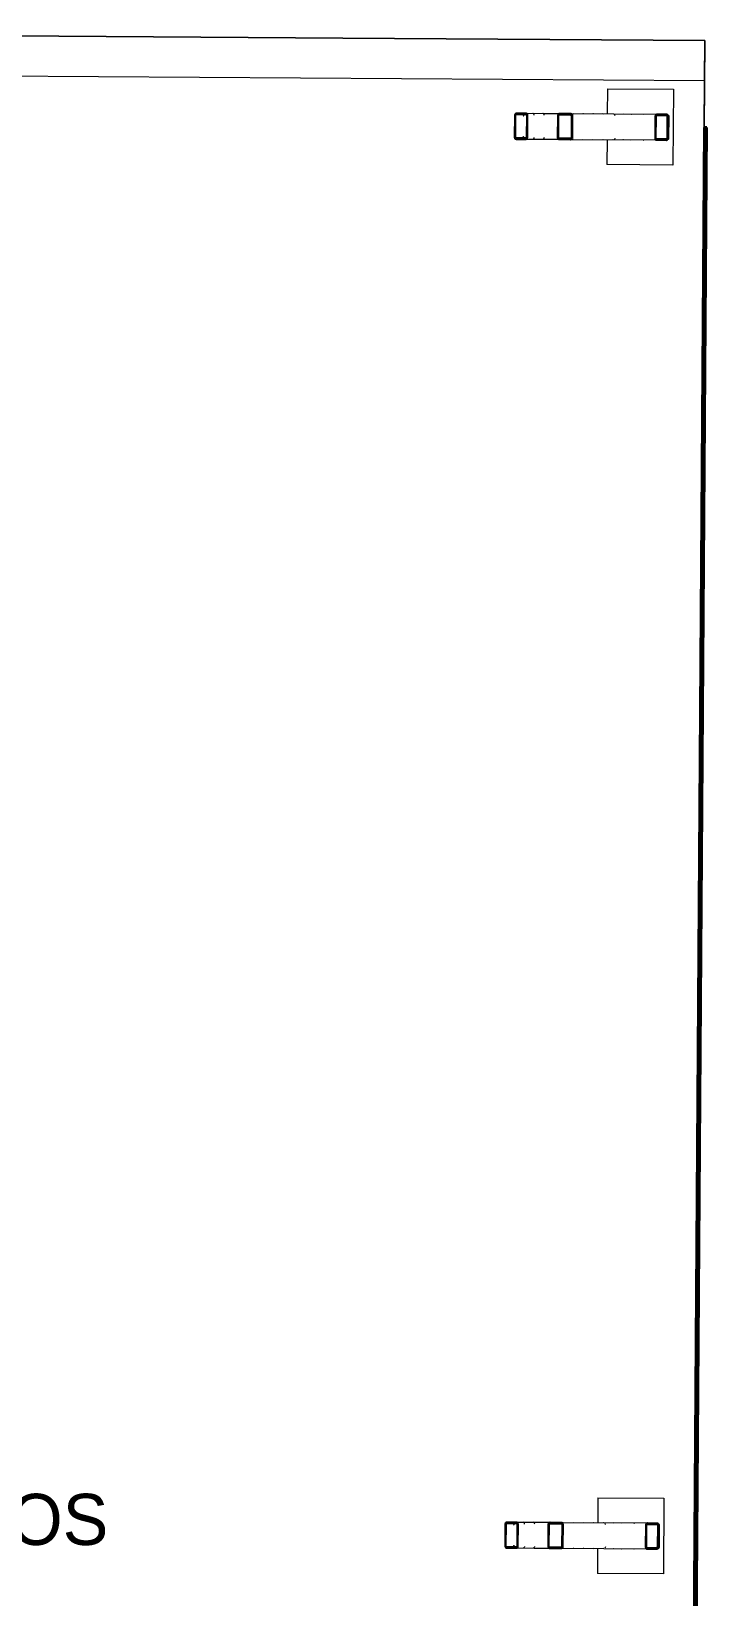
# Model space of a CAD drawing. Header units: metres. Extents: x 3 to 183, y -124 to 10.
# Drawn here: x 29.66 to 32.31, y -86.4 to -80.27 of the extents above; entities that cross this region are included whole.
import ezdxf

# ---------------------------------------------------------------- set-up
doc = ezdxf.new("R2010")
doc.units = ezdxf.units.M
for name, color, linetype, lineweight in [('A-FLOR', 7, 'Continuous', 9), ('A-GENM', 7, 'Continuous', 9), ('C-BLDG-PADS', 7, 'Continuous', 9), ('C-TOPO', 7, 'Continuous', 9), ('G-ANNO-TEXT', 7, 'Continuous', 9), ('I-WALL', 7, 'Continuous', 9)]:
    doc.layers.add(name, color=color, linetype=linetype, lineweight=lineweight)
doc.styles.add('Century Gothic_2', font='GOTHIC.TTF', dxfattribs={"height": 0.2})
pattern_1 = [(270, (0.6096, 0), (0.35, 2e-17), [])]
pattern_2 = [(180, (6.397, 0), (-4e-17, -0.35), [])]
pattern_3 = [(180, (6.357, 0), (-4e-17, -0.35), [])]
pattern_4 = [(180, (6.7, 0), (-4e-17, -0.35), [])]
pattern_5 = [(180, (6.653, 0), (-4e-17, -0.35), [])]

# ---------------------------------------------------------------- blocks, each defined once
blk = doc.blocks.new('YADRAN_LASQUEMAS_ARQ_MO_000_SITIO_rvt-1-NFONDO-ESTANQUE EXT')
at = {"layer": 'C-BLDG-PADS'}
for p, q in [((-93.8882, -80.3005), (-97.8027, -80.2741)), ((-92.4721, -80.3101), (-93.8882, -80.3005)), ((-92.4731, -80.4677), (-92.4721, -80.3101))]:
    blk.add_line(p, q, dxfattribs=at)
at = {"layer": 'C-TOPO', "color": 253, "true_color": 0xaaaaaa}
for p, q in [((-95.2515, -80.2913), (-94.9994, -80.293)), ((-94.9994, -80.293), (-95.2515, -80.2913)), ((-94.9994, -80.293), (-93.8882, -80.3005)), ((-93.8882, -80.3005), (-94.9994, -80.293)), ((-93.8882, -80.3005), (-92.4721, -80.3101)), ((-92.4721, -80.3101), (-93.8882, -80.3005)), ((-92.4721, -80.3101), (-92.4744, -80.6506)), ((-92.4744, -80.6506), (-92.4721, -80.3101))]:
    blk.add_line(p, q, dxfattribs=at)
blk = doc.blocks.new('FP_99-NFONDO-ESTANQUE EXT')
at = {"layer": 'A-GENM', "color": 253, "true_color": 0xaaaaaa}
blk.add_line((6.496, -0.05), (6.5573, -0.05), dxfattribs=at)
blk = doc.blocks.new('FP_100-NFONDO-ESTANQUE EXT')
at = {"layer": 'A-GENM', "color": 253, "true_color": 0xaaaaaa}
blk.add_line((6.5573, 0.05), (6.4952, 0.05), dxfattribs=at)
blk = doc.blocks.new('FP_101-NFONDO-ESTANQUE EXT')
at = {"layer": 'A-GENM', "color": 9, "true_color": 0xaad4bf}
for p, q in [((6.8369, -0.05), (6.8384, -0.0508)), ((6.8856, -0.05), (6.8872, -0.0508))]:
    blk.add_line(p, q, dxfattribs=at)
blk = doc.blocks.new('FP_102-NFONDO-ESTANQUE EXT')
at = {"layer": 'A-GENM', "color": 9, "true_color": 0xaad4bf}
for p, q in [((6.8369, 0.05), (6.8384, 0.0508)), ((6.8856, 0.05), (6.8872, 0.0508))]:
    blk.add_line(p, q, dxfattribs=at)
blk = doc.blocks.new('FP_103-NFONDO-ESTANQUE EXT')
at = {"layer": 'A-GENM', "color": 253, "true_color": 0xaaaaaa}
for p, q in [((6.6006, -0.05), (6.938, -0.05)), ((6.9752, -0.05), (6.9771, -0.05))]:
    blk.add_line(p, q, dxfattribs=at)
at = {"layer": 'A-GENM', "color": 9, "true_color": 0xaad4bf}
for p, q in [((6.7746, -0.0436), (6.7727, -0.049)), ((6.9526, -0.0436), (6.9516, -0.0465))]:
    blk.add_line(p, q, dxfattribs=at)
blk = doc.blocks.new('FP_104-NFONDO-ESTANQUE EXT')
at = {"layer": 'A-GENM', "color": 253, "true_color": 0xaaaaaa}
for p, q in [((6.938, 0.05), (6.6006, 0.05)), ((6.9771, 0.05), (6.9752, 0.05))]:
    blk.add_line(p, q, dxfattribs=at)
at = {"layer": 'A-GENM', "color": 9, "true_color": 0xaad4bf}
for p, q in [((6.7746, 0.0436), (6.7727, 0.049)), ((6.9526, 0.0436), (6.9516, 0.0465))]:
    blk.add_line(p, q, dxfattribs=at)
blk = doc.blocks.new('FP_105-NFONDO-ESTANQUE EXT')
at = {"layer": 'A-GENM', "color": 253, "true_color": 0xaaaaaa}
blk.add_line((6.5084, 0.05), (6.4257, 0.05), dxfattribs=at)
at = {"layer": 'A-GENM', "color": 9, "true_color": 0xaad4bf}
for p, q in [((6.4539, 0.0502), (6.4521, 0.0509)), ((6.4555, 0.049), (6.4539, 0.0502)), ((6.4567, 0.0474), (6.4555, 0.049)), ((6.4574, 0.0456), (6.4567, 0.0474)), ((6.4577, 0.0436), (6.4574, 0.0456)), ((6.4932, 0.0502), (6.4914, 0.0509)), ((6.4947, 0.049), (6.4932, 0.0502)), ((6.4959, 0.0474), (6.4947, 0.049)), ((6.4967, 0.0456), (6.4959, 0.0474)), ((6.497, 0.0436), (6.4967, 0.0456)), ((6.5325, 0.0502), (6.5307, 0.0509)), ((6.5717, 0.0502), (6.5699, 0.0509)), ((6.611, 0.0502), (6.6092, 0.0509)), ((6.6503, 0.0502), (6.6485, 0.0509)), ((6.6896, 0.0502), (6.6878, 0.0509)), ((6.7289, 0.0502), (6.7271, 0.0509)), ((6.7681, 0.0502), (6.7663, 0.0509)), ((6.8074, 0.0502), (6.8056, 0.0509))]:
    blk.add_line(p, q, dxfattribs=at)
blk = doc.blocks.new('FP_106-NFONDO-ESTANQUE EXT')
at = {"layer": 'A-GENM', "color": 253, "true_color": 0xaaaaaa}
blk.add_line((6.4257, -0.05), (6.508, -0.05), dxfattribs=at)
at = {"layer": 'A-GENM', "color": 9, "true_color": 0xaad4bf}
for p, q in [((6.4539, -0.0502), (6.4521, -0.0509)), ((6.4555, -0.049), (6.4539, -0.0502)), ((6.4567, -0.0474), (6.4555, -0.049)), ((6.4574, -0.0456), (6.4567, -0.0474)), ((6.4577, -0.0436), (6.4574, -0.0456)), ((6.4932, -0.0502), (6.4914, -0.0509)), ((6.4947, -0.049), (6.4932, -0.0502)), ((6.4959, -0.0474), (6.4947, -0.049)), ((6.4967, -0.0456), (6.4959, -0.0474)), ((6.497, -0.0436), (6.4967, -0.0456)), ((6.5325, -0.0502), (6.5307, -0.0509)), ((6.5717, -0.0502), (6.5699, -0.0509)), ((6.611, -0.0502), (6.6092, -0.0509)), ((6.6503, -0.0502), (6.6485, -0.0509)), ((6.6896, -0.0502), (6.6878, -0.0509)), ((6.7289, -0.0502), (6.7271, -0.0509)), ((6.7681, -0.0502), (6.7663, -0.0509)), ((6.8074, -0.0502), (6.8056, -0.0509))]:
    blk.add_line(p, q, dxfattribs=at)
blk = doc.blocks.new('FP_107-NFONDO-ESTANQUE EXT')
at = {"layer": 'A-GENM', "color": 9, "true_color": 0xaad4bf}
for p, q in [((6.4142, 0.0395), (6.4152, 0.0399)), ((6.4152, 0.0399), (6.4161, 0.0406)), ((6.4161, 0.0406), (6.4168, 0.0415)), ((6.4168, 0.0415), (6.4172, 0.0425)), ((6.4172, 0.0425), (6.4173, 0.0436))]:
    blk.add_line(p, q, dxfattribs=at)
blk = doc.blocks.new('FP_108-NFONDO-ESTANQUE EXT')
at = {"layer": 'A-GENM', "color": 9, "true_color": 0xaad4bf}
for p, q in [((6.4142, -0.0395), (6.4152, -0.0399)), ((6.4152, -0.0399), (6.4161, -0.0406)), ((6.4161, -0.0406), (6.4168, -0.0415)), ((6.4168, -0.0415), (6.4172, -0.0425)), ((6.4172, -0.0425), (6.4173, -0.0436))]:
    blk.add_line(p, q, dxfattribs=at)
blk = doc.blocks.new('M_Cercha-Bodega - M_Cercha-Bodega-V98-NFONDO-ESTANQUE EXT')
at = {"layer": 'A-GENM', "true_color": 0xaad4bf}
h = blk.add_hatch(dxfattribs=at)
h.set_pattern_fill('FP_7', color=9, style=0, pattern_type=2)
h.set_pattern_definition(pattern_5)
h.paths.add_polyline_path([(6.4289, -0.0436), (6.4283, 0.0436), (6.385, 0.0436), (6.385, -0.0436)])
h = blk.add_hatch(dxfattribs=at)
h.set_pattern_fill('FP_6', color=9, style=0, pattern_type=2)
h.set_pattern_definition(pattern_4)
h.paths.add_polyline_path([(6.5014, -0.0436), (6.5014, -0.0208), (6.5014, 0.0436), (6.4321, 0.0436), (6.4321, -0.0436), (6.479, -0.0436)])
h = blk.add_hatch(dxfattribs=at)
h.set_pattern_fill('FP_3', color=9, style=0, pattern_type=2)
h.set_pattern_definition(pattern_1)
h.paths.add_polyline_path([(6.5499, -0.0436), (6.5493, 0.0436), (6.5014, 0.043), (6.5014, -0.0436)])
h = blk.add_hatch(dxfattribs=at)
h.set_pattern_fill('FP_5', color=9, style=0, pattern_type=2)
h.set_pattern_definition(pattern_3)
h.paths.add_polyline_path([(6.6043, -0.0436), (6.6037, 0.0436), (6.5536, 0.0436), (6.554, -0.0436)])
h = blk.add_hatch(dxfattribs=at)
h.set_pattern_fill('FP_4', color=9, style=0, pattern_type=2)
h.set_pattern_definition(pattern_2)
h.paths.add_polyline_path([(6.9842, -0.0436), (6.9842, 0.0436), (6.9816, 0.0436), (6.9822, -0.0436)])
h.paths.add_polyline_path([(6.9784, -0.0436), (6.9775, 0.0436), (6.9348, 0.0436), (6.9357, -0.0436), (6.9775, -0.0436)])
h.paths.add_polyline_path([(6.9316, -0.0436), (6.931, 0.0436), (6.608, 0.0436), (6.608, -0.0436), (6.9168, -0.0436)])
at = {"layer": 'A-GENM', "color": 253, "true_color": 0xaaaaaa}
for p, q in [((6.7435, 0.1488), (7.0022, 0.1488)), ((6.7435, 0.1488), (6.7435, 0.0498)), ((7.0022, 0.1488), (7.0022, -0.1476)), ((6.9842, 0.0436), (6.9842, -0.0436)), ((6.7435, -0.0498), (6.7435, -0.1476)), ((7.0022, -0.1476), (6.7435, -0.1476))]:
    blk.add_line(p, q, dxfattribs=at)
at = {"layer": 'A-GENM', "color": 253, "lineweight": 25, "true_color": 0xaaaaaa}
for p, q in [((6.3818, 0.0436), (6.3818, -0.0436)), ((6.385, -0.0436), (6.385, 0.0436)), ((6.4257, 0.05), (6.3882, 0.05)), ((6.3882, 0.0468), (6.4257, 0.0468)), ((6.4289, 0.0436), (6.4289, -0.0436)), ((6.4321, -0.0436), (6.4321, 0.0436)), ((6.5499, 0.0436), (6.5499, -0.0436)), ((6.5536, -0.0436), (6.5536, 0.0436)), ((6.6006, 0.05), (6.5573, 0.05)), ((6.5573, 0.0468), (6.6006, 0.0468)), ((6.6043, 0.0436), (6.6043, -0.0436)), ((6.608, -0.0436), (6.608, 0.0436)), ((6.9316, 0.0436), (6.9316, -0.0436)), ((6.9348, -0.0436), (6.9348, 0.0436)), ((6.9752, 0.05), (6.938, 0.05)), ((6.938, 0.0468), (6.9752, 0.0468)), ((6.9784, 0.0436), (6.9784, -0.0436)), ((6.9816, -0.0436), (6.9816, 0.0436)), ((6.4257, -0.0468), (6.3882, -0.0468)), ((6.3882, -0.05), (6.4257, -0.05)), ((6.6006, -0.0468), (6.5573, -0.0468)), ((6.5573, -0.05), (6.6006, -0.05)), ((6.9752, -0.0468), (6.938, -0.0468)), ((6.938, -0.05), (6.9752, -0.05))]:
    blk.add_line(p, q, dxfattribs=at)
at = {"layer": 'A-GENM', "color": 253, "lineweight": 25, "true_color": 0xaaaaaa, "flags": 128}
for points in [[(6.3882, 0.05), (6.3867, 0.0498), (6.3854, 0.0494), (6.3842, 0.0486), (6.3832, 0.0476), (6.3824, 0.0464), (6.3819, 0.0451), (6.3818, 0.0436)], [(6.385, 0.0436), (6.3851, 0.0443), (6.3853, 0.045), (6.3857, 0.0456), (6.3862, 0.0461), (6.3868, 0.0465), (6.3875, 0.0467), (6.3882, 0.0468)], [(6.4321, 0.0436), (6.4319, 0.0451), (6.4315, 0.0464), (6.4307, 0.0476), (6.4297, 0.0486), (6.4285, 0.0494), (6.4271, 0.0498), (6.4257, 0.05)], [(6.4257, 0.0468), (6.4264, 0.0467), (6.4271, 0.0465), (6.4277, 0.0461), (6.4282, 0.0456), (6.4286, 0.045), (6.4288, 0.0443), (6.4289, 0.0436)], [(6.5573, 0.05), (6.5556, 0.0498), (6.5541, 0.0494), (6.5527, 0.0486), (6.5515, 0.0476), (6.5506, 0.0464), (6.5501, 0.0451), (6.5499, 0.0436)], [(6.5536, 0.0436), (6.5537, 0.0443), (6.554, 0.045), (6.5544, 0.0456), (6.555, 0.0461), (6.5557, 0.0465), (6.5565, 0.0467), (6.5573, 0.0468)], [(6.608, 0.0436), (6.6078, 0.0451), (6.6072, 0.0464), (6.6064, 0.0476), (6.6052, 0.0486), (6.6038, 0.0494), (6.6022, 0.0498), (6.6006, 0.05)], [(6.6006, 0.0468), (6.6014, 0.0467), (6.6022, 0.0465), (6.6029, 0.0461), (6.6035, 0.0456), (6.6039, 0.045), (6.6042, 0.0443), (6.6043, 0.0436)], [(6.3818, -0.0436), (6.3819, -0.0451), (6.3824, -0.0464), (6.3832, -0.0476), (6.3842, -0.0486), (6.3854, -0.0494), (6.3867, -0.0498), (6.3882, -0.05)], [(6.3882, -0.0468), (6.3875, -0.0467), (6.3868, -0.0465), (6.3862, -0.0461), (6.3857, -0.0456), (6.3853, -0.045), (6.3851, -0.0443), (6.385, -0.0436)], [(6.4257, -0.05), (6.4271, -0.0498), (6.4285, -0.0494), (6.4297, -0.0486), (6.4307, -0.0476), (6.4315, -0.0464), (6.4319, -0.0451), (6.4321, -0.0436)], [(6.4289, -0.0436), (6.4288, -0.0443), (6.4286, -0.045), (6.4282, -0.0456), (6.4277, -0.0461), (6.4271, -0.0465), (6.4264, -0.0467), (6.4257, -0.0468)], [(6.5499, -0.0436), (6.5501, -0.0451), (6.5506, -0.0464), (6.5515, -0.0476), (6.5527, -0.0486), (6.5541, -0.0494), (6.5556, -0.0498), (6.5573, -0.05)], [(6.5573, -0.0468), (6.5565, -0.0467), (6.5557, -0.0465), (6.555, -0.0461), (6.5544, -0.0456), (6.554, -0.045), (6.5537, -0.0443), (6.5536, -0.0436)], [(6.6006, -0.05), (6.6022, -0.0498), (6.6038, -0.0494), (6.6052, -0.0486), (6.6064, -0.0476), (6.6072, -0.0464), (6.6078, -0.0451), (6.608, -0.0436)], [(6.6043, -0.0436), (6.6042, -0.0443), (6.6039, -0.045), (6.6035, -0.0456), (6.6029, -0.0461), (6.6022, -0.0465), (6.6014, -0.0467), (6.6006, -0.0468)]]:
    blk.add_lwpolyline(points, dxfattribs=at)
at = {"layer": 'A-GENM', "color": 253, "lineweight": 25, "true_color": 0xaaaaaa}
for centre, radius, start, end in [((6.938, 0.0436), 0.00636, 90, 180), ((6.938, 0.0436), 0.00318, 90, 180), ((6.9752, 0.0436), 0.00636, 360, 90), ((6.9752, 0.0436), 0.00318, 360, 90), ((6.938, -0.0436), 0.00636, 180, 270), ((6.938, -0.0436), 0.00318, 180, 270), ((6.9752, -0.0436), 0.00636, 270, 0), ((6.9752, -0.0436), 0.00318, 270, 360)]:
    blk.add_arc(centre, radius, start, end, dxfattribs=at)
at = {"layer": 'A-GENM', "color": 253, "true_color": 0xaaaaaa}
for points, knots in [([(6.9771, 0.05), (6.9778, 0.05), (6.979, 0.0499), (6.9804, 0.0493), (6.9814, 0.0487), (6.9824, 0.048), (6.9833, 0.0469), (6.984, 0.0453), (6.9842, 0.0442), (6.9842, 0.0436)], [0, 0, 0, 0, 0.166667, 0.333333, 0.416667, 0.5, 0.666667, 0.833333, 1, 1, 1, 1]), ([(6.9842, -0.0436), (6.9842, -0.0442), (6.984, -0.0453), (6.9833, -0.0469), (6.9824, -0.048), (6.9814, -0.0487), (6.9804, -0.0493), (6.979, -0.0499), (6.9778, -0.05), (6.9771, -0.05)], [0, 0, 0, 0, 0.166667, 0.333333, 0.5, 0.583333, 0.666667, 0.833333, 1, 1, 1, 1])]:
    blk.add_open_spline(points, degree=3, knots=knots, dxfattribs=at)
for name in ['FP_107-NFONDO-ESTANQUE EXT', 'FP_105-NFONDO-ESTANQUE EXT', 'FP_100-NFONDO-ESTANQUE EXT', 'FP_104-NFONDO-ESTANQUE EXT', 'FP_102-NFONDO-ESTANQUE EXT', 'FP_108-NFONDO-ESTANQUE EXT', 'FP_106-NFONDO-ESTANQUE EXT', 'FP_99-NFONDO-ESTANQUE EXT', 'FP_103-NFONDO-ESTANQUE EXT', 'FP_101-NFONDO-ESTANQUE EXT']:
    blk.add_blockref(name, (0, 0), dxfattribs=at)
blk = doc.blocks.new('FP_120-NFONDO-ESTANQUE EXT')
at = {"layer": 'A-GENM', "color": 253, "true_color": 0xaaaaaa}
blk.add_line((6.496, -0.05), (6.5573, -0.05), dxfattribs=at)
blk = doc.blocks.new('FP_121-NFONDO-ESTANQUE EXT')
at = {"layer": 'A-GENM', "color": 253, "true_color": 0xaaaaaa}
blk.add_line((6.5573, 0.05), (6.496, 0.05), dxfattribs=at)
blk = doc.blocks.new('FP_122-NFONDO-ESTANQUE EXT')
at = {"layer": 'A-GENM', "color": 9, "true_color": 0xaad4bf}
for p, q in [((6.8369, -0.05), (6.8384, -0.0508)), ((6.8856, -0.05), (6.8872, -0.0508))]:
    blk.add_line(p, q, dxfattribs=at)
blk = doc.blocks.new('FP_123-NFONDO-ESTANQUE EXT')
at = {"layer": 'A-GENM', "color": 9, "true_color": 0xaad4bf}
for p, q in [((6.8369, 0.05), (6.8384, 0.0508)), ((6.8856, 0.05), (6.8872, 0.0508))]:
    blk.add_line(p, q, dxfattribs=at)
blk = doc.blocks.new('FP_124-NFONDO-ESTANQUE EXT')
at = {"layer": 'A-GENM', "color": 253, "true_color": 0xaaaaaa}
for p, q in [((6.6006, -0.05), (6.938, -0.05)), ((6.9752, -0.05), (6.9771, -0.05))]:
    blk.add_line(p, q, dxfattribs=at)
at = {"layer": 'A-GENM', "color": 9, "true_color": 0xaad4bf}
for p, q in [((6.7746, -0.0436), (6.7727, -0.049)), ((6.9526, -0.0436), (6.9516, -0.0465))]:
    blk.add_line(p, q, dxfattribs=at)
blk = doc.blocks.new('FP_125-NFONDO-ESTANQUE EXT')
at = {"layer": 'A-GENM', "color": 253, "true_color": 0xaaaaaa}
for p, q in [((6.938, 0.05), (6.6006, 0.05)), ((6.9771, 0.05), (6.9752, 0.05))]:
    blk.add_line(p, q, dxfattribs=at)
at = {"layer": 'A-GENM', "color": 9, "true_color": 0xaad4bf}
for p, q in [((6.7746, 0.0436), (6.7727, 0.049)), ((6.9526, 0.0436), (6.9514, 0.0468))]:
    blk.add_line(p, q, dxfattribs=at)
blk = doc.blocks.new('FP_126-NFONDO-ESTANQUE EXT')
at = {"layer": 'A-GENM', "color": 253, "true_color": 0xaaaaaa}
blk.add_line((6.5084, 0.05), (6.4257, 0.05), dxfattribs=at)
at = {"layer": 'A-GENM', "color": 9, "true_color": 0xaad4bf}
for p, q in [((6.4539, 0.0502), (6.4521, 0.0509)), ((6.4555, 0.049), (6.4539, 0.0502)), ((6.4567, 0.0474), (6.4555, 0.049)), ((6.4574, 0.0456), (6.4567, 0.0474)), ((6.4577, 0.0436), (6.4574, 0.0456)), ((6.4932, 0.0502), (6.4914, 0.0509)), ((6.4947, 0.049), (6.4932, 0.0502)), ((6.4959, 0.0474), (6.4947, 0.049)), ((6.4967, 0.0456), (6.4959, 0.0474)), ((6.497, 0.0436), (6.4967, 0.0456)), ((6.5325, 0.0502), (6.5307, 0.0509)), ((6.5717, 0.0502), (6.5699, 0.0509)), ((6.611, 0.0502), (6.6092, 0.0509)), ((6.6503, 0.0502), (6.6485, 0.0509)), ((6.6896, 0.0502), (6.6878, 0.0509)), ((6.7289, 0.0502), (6.7271, 0.0509)), ((6.7681, 0.0502), (6.7663, 0.0509)), ((6.8074, 0.0502), (6.8056, 0.0509))]:
    blk.add_line(p, q, dxfattribs=at)
blk = doc.blocks.new('FP_127-NFONDO-ESTANQUE EXT')
at = {"layer": 'A-GENM', "color": 253, "true_color": 0xaaaaaa}
blk.add_line((6.4257, -0.05), (6.5082, -0.05), dxfattribs=at)
at = {"layer": 'A-GENM', "color": 9, "true_color": 0xaad4bf}
for p, q in [((6.4539, -0.0502), (6.4521, -0.0509)), ((6.4555, -0.049), (6.4539, -0.0502)), ((6.4567, -0.0474), (6.4555, -0.049)), ((6.4574, -0.0456), (6.4567, -0.0474)), ((6.4577, -0.0436), (6.4574, -0.0456)), ((6.4932, -0.0502), (6.4914, -0.0509)), ((6.4947, -0.049), (6.4932, -0.0502)), ((6.4959, -0.0474), (6.4947, -0.049)), ((6.4967, -0.0456), (6.4959, -0.0474)), ((6.497, -0.0436), (6.4967, -0.0456)), ((6.5325, -0.0502), (6.5307, -0.0509)), ((6.5717, -0.0502), (6.5699, -0.0509)), ((6.611, -0.0502), (6.6092, -0.0509)), ((6.6503, -0.0502), (6.6485, -0.0509)), ((6.6896, -0.0502), (6.6878, -0.0509)), ((6.7289, -0.0502), (6.7271, -0.0509)), ((6.7681, -0.0502), (6.7663, -0.0509)), ((6.8074, -0.0502), (6.8056, -0.0509))]:
    blk.add_line(p, q, dxfattribs=at)
blk = doc.blocks.new('FP_128-NFONDO-ESTANQUE EXT')
at = {"layer": 'A-GENM', "color": 9, "true_color": 0xaad4bf}
for p, q in [((6.4142, 0.0395), (6.4152, 0.0399)), ((6.4152, 0.0399), (6.4161, 0.0406)), ((6.4161, 0.0406), (6.4168, 0.0415)), ((6.4168, 0.0415), (6.4172, 0.0425)), ((6.4172, 0.0425), (6.4173, 0.0436))]:
    blk.add_line(p, q, dxfattribs=at)
blk = doc.blocks.new('FP_129-NFONDO-ESTANQUE EXT')
at = {"layer": 'A-GENM', "color": 9, "true_color": 0xaad4bf}
for p, q in [((6.4142, -0.0395), (6.4152, -0.0399)), ((6.4152, -0.0399), (6.4161, -0.0406)), ((6.4161, -0.0406), (6.4168, -0.0415)), ((6.4168, -0.0415), (6.4172, -0.0425)), ((6.4172, -0.0425), (6.4173, -0.0436))]:
    blk.add_line(p, q, dxfattribs=at)
blk = doc.blocks.new('M_Cercha-Bodega - M_Cercha-Bodega-V119-NFONDO-ESTANQUE EXT')
at = {"layer": 'A-GENM', "true_color": 0xaad4bf}
h = blk.add_hatch(dxfattribs=at)
h.set_pattern_fill('FP_7', color=9, style=0, pattern_type=2)
h.set_pattern_definition(pattern_5)
h.paths.add_polyline_path([(6.4289, -0.0436), (6.4283, 0.0436), (6.385, 0.0436), (6.3856, -0.0436), (6.4097, -0.0436)])
h = blk.add_hatch(dxfattribs=at)
h.set_pattern_fill('FP_6', color=9, style=0, pattern_type=2)
h.set_pattern_definition(pattern_4)
h.paths.add_polyline_path([(6.5014, -0.0436), (6.5014, -0.0375), (6.5014, 0.0436), (6.4321, 0.0433), (6.4321, -0.0436), (6.5004, -0.0436)])
h = blk.add_hatch(dxfattribs=at)
h.set_pattern_fill('FP_3', color=9, style=0, pattern_type=2)
h.set_pattern_definition(pattern_1)
h.paths.add_polyline_path([(6.5499, -0.0436), (6.5493, 0.0436), (6.5014, 0.043), (6.5014, -0.0436)])
h = blk.add_hatch(dxfattribs=at)
h.set_pattern_fill('FP_5', color=9, style=0, pattern_type=2)
h.set_pattern_definition(pattern_3)
h.paths.add_polyline_path([(6.6043, -0.0436), (6.6037, 0.0436), (6.5536, 0.0436), (6.5536, -0.0436), (6.5911, -0.0436)])
h = blk.add_hatch(dxfattribs=at)
h.set_pattern_fill('FP_4', color=9, style=0, pattern_type=2)
h.set_pattern_definition(pattern_2)
h.paths.add_polyline_path([(6.9842, -0.0436), (6.9842, 0.0436), (6.9816, 0.0436), (6.9822, -0.0436)])
h.paths.add_polyline_path([(6.9784, -0.0436), (6.9775, 0.0436), (6.9348, 0.0436), (6.9357, -0.0436), (6.9775, -0.0436)])
h.paths.add_polyline_path([(6.9316, -0.0436), (6.931, 0.0436), (6.608, 0.0436), (6.608, -0.0436), (6.9165, -0.0436)])
at = {"layer": 'A-GENM', "color": 253, "true_color": 0xaaaaaa}
for p, q in [((6.7435, 0.1488), (7.0022, 0.1488)), ((6.7435, 0.1488), (6.7435, 0.0498)), ((7.0022, 0.1488), (7.0022, -0.1476)), ((6.9842, 0.0436), (6.9842, -0.0436)), ((6.7435, -0.0498), (6.7435, -0.1476)), ((7.0022, -0.1476), (6.7435, -0.1476))]:
    blk.add_line(p, q, dxfattribs=at)
at = {"layer": 'A-GENM', "color": 253, "lineweight": 25, "true_color": 0xaaaaaa}
for p, q in [((6.3818, 0.0436), (6.3818, -0.0436)), ((6.385, -0.0436), (6.385, 0.0436)), ((6.4257, 0.05), (6.3882, 0.05)), ((6.3882, 0.0468), (6.4257, 0.0468)), ((6.4289, 0.0436), (6.4289, -0.0436)), ((6.4321, -0.0436), (6.4321, 0.0436)), ((6.5499, 0.0436), (6.5499, -0.0436)), ((6.5536, -0.0436), (6.5536, 0.0436)), ((6.6006, 0.05), (6.5573, 0.05)), ((6.5573, 0.0468), (6.6006, 0.0468)), ((6.6043, 0.0436), (6.6043, -0.0436)), ((6.608, -0.0436), (6.608, 0.0436)), ((6.9316, 0.0436), (6.9316, -0.0436)), ((6.9348, -0.0436), (6.9348, 0.0436)), ((6.9752, 0.05), (6.938, 0.05)), ((6.938, 0.0468), (6.9752, 0.0468)), ((6.9784, 0.0436), (6.9784, -0.0436)), ((6.9816, -0.0436), (6.9816, 0.0436)), ((6.4257, -0.0468), (6.3882, -0.0468)), ((6.3882, -0.05), (6.4257, -0.05)), ((6.6006, -0.0468), (6.5573, -0.0468)), ((6.5573, -0.05), (6.6006, -0.05)), ((6.9752, -0.0468), (6.938, -0.0468)), ((6.938, -0.05), (6.9752, -0.05))]:
    blk.add_line(p, q, dxfattribs=at)
at = {"layer": 'A-GENM', "color": 253, "lineweight": 25, "true_color": 0xaaaaaa, "flags": 128}
for points in [[(6.3882, 0.05), (6.3867, 0.0498), (6.3854, 0.0494), (6.3842, 0.0486), (6.3832, 0.0476), (6.3824, 0.0464), (6.3819, 0.0451), (6.3818, 0.0436)], [(6.385, 0.0436), (6.3851, 0.0443), (6.3853, 0.045), (6.3857, 0.0456), (6.3862, 0.0461), (6.3868, 0.0465), (6.3875, 0.0467), (6.3882, 0.0468)], [(6.4321, 0.0436), (6.4319, 0.0451), (6.4315, 0.0464), (6.4307, 0.0476), (6.4297, 0.0486), (6.4285, 0.0494), (6.4271, 0.0498), (6.4257, 0.05)], [(6.4257, 0.0468), (6.4264, 0.0467), (6.4271, 0.0465), (6.4277, 0.0461), (6.4282, 0.0456), (6.4286, 0.045), (6.4288, 0.0443), (6.4289, 0.0436)], [(6.5573, 0.05), (6.5556, 0.0498), (6.5541, 0.0494), (6.5527, 0.0486), (6.5515, 0.0476), (6.5506, 0.0464), (6.5501, 0.0451), (6.5499, 0.0436)], [(6.5536, 0.0436), (6.5537, 0.0443), (6.554, 0.045), (6.5544, 0.0456), (6.555, 0.0461), (6.5557, 0.0465), (6.5565, 0.0467), (6.5573, 0.0468)], [(6.608, 0.0436), (6.6078, 0.0451), (6.6072, 0.0464), (6.6064, 0.0476), (6.6052, 0.0486), (6.6038, 0.0494), (6.6022, 0.0498), (6.6006, 0.05)], [(6.6006, 0.0468), (6.6014, 0.0467), (6.6022, 0.0465), (6.6029, 0.0461), (6.6035, 0.0456), (6.6039, 0.045), (6.6042, 0.0443), (6.6043, 0.0436)], [(6.3818, -0.0436), (6.3819, -0.0451), (6.3824, -0.0464), (6.3832, -0.0476), (6.3842, -0.0486), (6.3854, -0.0494), (6.3867, -0.0498), (6.3882, -0.05)], [(6.3882, -0.0468), (6.3875, -0.0467), (6.3868, -0.0465), (6.3862, -0.0461), (6.3857, -0.0456), (6.3853, -0.045), (6.3851, -0.0443), (6.385, -0.0436)], [(6.4257, -0.05), (6.4271, -0.0498), (6.4285, -0.0494), (6.4297, -0.0486), (6.4307, -0.0476), (6.4315, -0.0464), (6.4319, -0.0451), (6.4321, -0.0436)], [(6.4289, -0.0436), (6.4288, -0.0443), (6.4286, -0.045), (6.4282, -0.0456), (6.4277, -0.0461), (6.4271, -0.0465), (6.4264, -0.0467), (6.4257, -0.0468)], [(6.5499, -0.0436), (6.5501, -0.0451), (6.5506, -0.0464), (6.5515, -0.0476), (6.5527, -0.0486), (6.5541, -0.0494), (6.5556, -0.0498), (6.5573, -0.05)], [(6.5573, -0.0468), (6.5565, -0.0467), (6.5557, -0.0465), (6.555, -0.0461), (6.5544, -0.0456), (6.554, -0.045), (6.5537, -0.0443), (6.5536, -0.0436)], [(6.6006, -0.05), (6.6022, -0.0498), (6.6038, -0.0494), (6.6052, -0.0486), (6.6064, -0.0476), (6.6072, -0.0464), (6.6078, -0.0451), (6.608, -0.0436)], [(6.6043, -0.0436), (6.6042, -0.0443), (6.6039, -0.045), (6.6035, -0.0456), (6.6029, -0.0461), (6.6022, -0.0465), (6.6014, -0.0467), (6.6006, -0.0468)]]:
    blk.add_lwpolyline(points, dxfattribs=at)
at = {"layer": 'A-GENM', "color": 253, "lineweight": 25, "true_color": 0xaaaaaa}
for centre, radius, start, end in [((6.938, 0.0436), 0.00636, 90, 180), ((6.938, 0.0436), 0.00318, 90, 180), ((6.9752, 0.0436), 0.00636, 360, 90), ((6.9752, 0.0436), 0.00318, 360, 90), ((6.938, -0.0436), 0.00636, 180, 270), ((6.938, -0.0436), 0.00318, 180, 270), ((6.9752, -0.0436), 0.00636, 270, 0), ((6.9752, -0.0436), 0.00318, 270, 360)]:
    blk.add_arc(centre, radius, start, end, dxfattribs=at)
at = {"layer": 'A-GENM', "color": 253, "true_color": 0xaaaaaa}
for points, knots in [([(6.9771, 0.05), (6.9778, 0.05), (6.979, 0.0499), (6.9804, 0.0493), (6.9814, 0.0487), (6.9824, 0.048), (6.9833, 0.0469), (6.984, 0.0453), (6.9842, 0.0442), (6.9842, 0.0436)], [0, 0, 0, 0, 0.166667, 0.333333, 0.416667, 0.5, 0.666667, 0.833333, 1, 1, 1, 1]), ([(6.9842, -0.0436), (6.9842, -0.0442), (6.984, -0.0453), (6.9833, -0.0469), (6.9824, -0.048), (6.9814, -0.0487), (6.9804, -0.0493), (6.979, -0.0499), (6.9778, -0.05), (6.9771, -0.05)], [0, 0, 0, 0, 0.166667, 0.333333, 0.5, 0.583333, 0.666667, 0.833333, 1, 1, 1, 1])]:
    blk.add_open_spline(points, degree=3, knots=knots, dxfattribs=at)
for name in ['FP_128-NFONDO-ESTANQUE EXT', 'FP_126-NFONDO-ESTANQUE EXT', 'FP_121-NFONDO-ESTANQUE EXT', 'FP_125-NFONDO-ESTANQUE EXT', 'FP_123-NFONDO-ESTANQUE EXT', 'FP_129-NFONDO-ESTANQUE EXT', 'FP_127-NFONDO-ESTANQUE EXT', 'FP_120-NFONDO-ESTANQUE EXT', 'FP_124-NFONDO-ESTANQUE EXT', 'FP_122-NFONDO-ESTANQUE EXT']:
    blk.add_blockref(name, (0, 0), dxfattribs=at)
blk = doc.blocks.new('YADRAN_LASQUEMAS_ARQ_MO_006_E02_rvt-1-NFONDO-ESTANQUE EXT')
at = {"layer": 'A-FLOR'}
for p, q in [((-92.4731, -80.4677), (-99.8772, -80.4177)), ((-92.4744, -80.6506), (-92.4731, -80.4677))]:
    blk.add_line(p, q, dxfattribs=at)
at = {"layer": 'I-WALL', "lineweight": 35}
for p, q in [((-92.4744, -80.6506), (-92.5487, -91.6755)), ((-92.5387, -91.6755), (-92.4644, -80.6507)), ((-92.4644, -80.6507), (-92.4744, -80.6506))]:
    blk.add_line(p, q, dxfattribs=at)
at = {"layer": 'A-GENM', "lineweight": 9, "rotation": 359.6138348021287}
for name, p in [('M_Cercha-Bodega - M_Cercha-Bodega-V98-NFONDO-ESTANQUE EXT', (-99.5974, -80.6026)), ('M_Cercha-Bodega - M_Cercha-Bodega-V119-NFONDO-ESTANQUE EXT', (-99.6346, -86.115))]:
    blk.add_blockref(name, p, dxfattribs=at)

msp = doc.modelspace()

# ---------------------------------------------------------------- block references
at = {"lineweight": 5}
for name in ['YADRAN_LASQUEMAS_ARQ_MO_000_SITIO_rvt-1-NFONDO-ESTANQUE EXT', 'YADRAN_LASQUEMAS_ARQ_MO_006_E02_rvt-1-NFONDO-ESTANQUE EXT']:
    msp.add_blockref(name, (124.7703, 0), dxfattribs=at)

# ---------------------------------------------------------------- texts
at = {"layer": 'G-ANNO-TEXT', "insert": (27.4675, -85.9965), "char_height": 0.2, "width": 3.038396, "attachment_point": 1, "style": 'Century Gothic_2'}
msp.add_mtext('PLANTA DE LODOS', dxfattribs=at)

doc.saveas('drawing.dxf')
